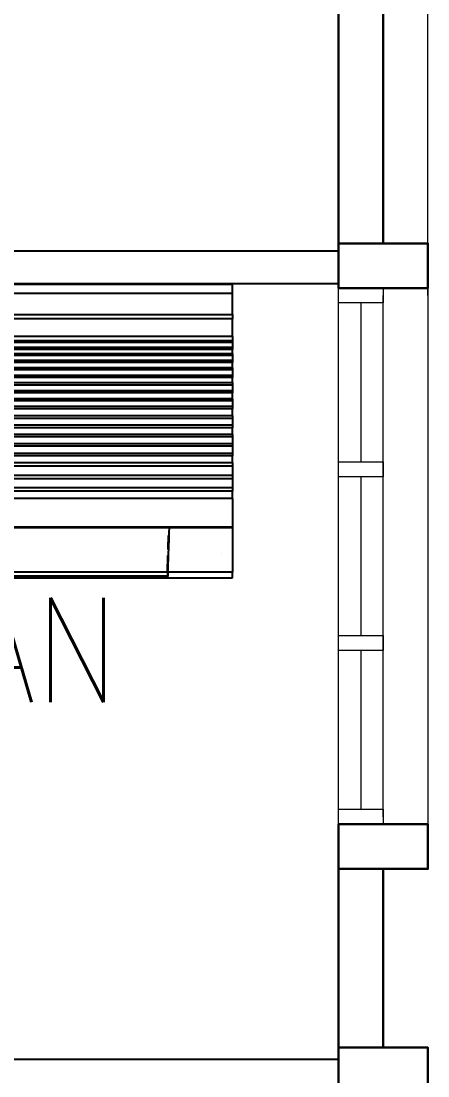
# Model space of a CAD drawing. Header units: inches. Extents: x 14 to 94880, y -4 to 65361.
# Drawn here: x 30000 to 31365, y 25803 to 29345 of the extents above; entities that cross this region are included whole.
import ezdxf
from ezdxf.enums import TextEntityAlignment as Align

# ---------------------------------------------------------------- set-up
doc = ezdxf.new("R2010")
doc.units = ezdxf.units.IN
doc.header["$MEASUREMENT"] = 0
doc.layers.add('Edges', color=7, linetype='Continuous')
doc.layers.add('partition', color=8, linetype='Continuous')
for name, color, linetype, lineweight in [('LW', 8, 'Continuous', 20), ('t3', 8, 'Continuous', 25), ('wall', 8, 'Continuous', 30), ('WIN', 8, 'Continuous', 18)]:
    doc.layers.add(name, color=color, linetype=linetype, lineweight=lineweight)
doc.styles.add('LAILA', font='romans.shx', dxfattribs={"width": 0.85})

# ---------------------------------------------------------------- blocks, each defined once
blk = doc.blocks.new('air con')
at = {"layer": 'Edges'}
for p, q in [((71.402, 41.898), (152.402, 41.898)), ((152.402, 41.095), (152.402, 41.898)), ((71.402, 41.095), (152.402, 41.095)), ((152.402, 39.122), (152.402, 41.095)), ((71.402, 39.122), (152.402, 39.122)), ((152.402, 39.122), (152.402, 38.724)), ((152.402, 38.724), (71.402, 38.724)), ((152.402, 37.092), (152.402, 38.724)), ((152.402, 37.092), (71.402, 37.092)), ((152.402, 37.092), (152.402, 36.701)), ((152.402, 36.701), (71.402, 36.701)), ((152.402, 36.542), (71.402, 36.542)), ((152.402, 36.078), (71.402, 36.078)), ((152.402, 35.914), (71.402, 35.914)), ((152.402, 36.701), (152.402, 36.542)), ((152.402, 36.542), (152.402, 36.078)), ((152.402, 36.078), (152.402, 35.914)), ((152.402, 35.493), (152.402, 35.914)), ((152.402, 35.493), (71.402, 35.493)), ((152.402, 35.34), (71.402, 35.34)), ((152.402, 35.493), (152.402, 35.34)), ((152.402, 35.34), (152.402, 34.877)), ((152.402, 34.877), (71.402, 34.877)), ((152.402, 34.709), (71.402, 34.709)), ((152.402, 34.207), (71.402, 34.207)), ((152.402, 34.022), (71.402, 34.022)), ((152.402, 34.877), (152.402, 34.709)), ((152.402, 34.207), (152.402, 34.709)), ((152.402, 34.207), (152.402, 34.022)), ((152.402, 34.022), (152.402, 33.51)), ((152.402, 33.51), (71.402, 33.51)), ((152.402, 33.335), (71.402, 33.335)), ((152.402, 33.51), (152.402, 33.335)), ((152.402, 32.826), (152.402, 33.335)), ((152.402, 32.826), (71.402, 32.826)), ((152.402, 32.625), (71.402, 32.625)), ((152.402, 32.098), (71.402, 32.098)), ((152.402, 32.826), (152.402, 32.625)), ((152.402, 32.625), (152.402, 32.098)), ((152.402, 32.098), (152.402, 31.911)), ((152.402, 31.911), (71.402, 31.911)), ((152.402, 31.378), (71.402, 31.378)), ((152.402, 31.189), (71.402, 31.189)), ((152.402, 31.378), (152.402, 31.911)), ((152.402, 31.378), (152.402, 31.189)), ((152.402, 31.189), (152.402, 30.654)), ((152.402, 30.654), (71.402, 30.654)), ((152.402, 30.439), (71.402, 30.439)), ((152.402, 30.654), (152.402, 30.439)), ((152.402, 29.791), (152.402, 30.439)), ((152.402, 29.791), (71.402, 29.791)), ((152.402, 29.562), (71.402, 29.562)), ((152.402, 29.791), (152.402, 29.562)), ((152.402, 29.562), (152.402, 28.935)), ((152.402, 28.935), (71.402, 28.935)), ((152.402, 28.714), (71.402, 28.714)), ((152.402, 28.935), (152.402, 28.714)), ((152.402, 28.092), (152.402, 28.714)), ((152.402, 28.092), (71.402, 28.092)), ((152.402, 27.871), (71.402, 27.871)), ((152.402, 27.226), (71.402, 27.226)), ((152.402, 28.092), (152.402, 27.871)), ((152.402, 27.871), (152.402, 27.226)), ((152.402, 27.226), (152.402, 27.024)), ((152.402, 27.024), (71.402, 27.024)), ((152.402, 26.349), (71.402, 26.349)), ((152.402, 27.024), (152.402, 26.349)), ((152.402, 26.349), (152.402, 26.117)), ((152.402, 26.117), (71.402, 26.117)), ((152.402, 25.469), (71.402, 25.469)), ((152.402, 25.469), (152.402, 26.117)), ((152.402, 25.469), (152.402, 25.162)), ((152.402, 25.162), (71.402, 25.162)), ((152.402, 24.304), (71.402, 24.304)), ((152.402, 25.162), (152.402, 24.304)), ((152.402, 24.304), (152.402, 24.002)), ((152.402, 24.002), (71.402, 24.002)), ((152.402, 24.002), (152.402, 23.184)), ((152.402, 23.184), (71.402, 23.184)), ((152.402, 22.883), (71.402, 22.883)), ((152.402, 23.184), (152.402, 22.883)), ((152.402, 22.213), (152.402, 22.883)), ((152.402, 22.213), (71.402, 22.213)), ((152.402, 22.213), (152.402, 19.568)), ((152.402, 19.568), (71.402, 19.568)), ((152.402, 19.493), (71.402, 19.493)), ((146.588, 19.085), (146.601, 19.493)), ((152.402, 19.568), (152.402, 19.493)), ((152.402, 19.493), (152.402, 15.42)), ((146.504, 18.391), (146.514, 18.752)), ((146.514, 18.752), (146.516, 18.813)), ((146.562, 18.299), (146.575, 18.687)), ((146.575, 18.687), (146.588, 19.085)), ((146.479, 17.503), (146.484, 17.685)), ((146.484, 17.685), (146.494, 18.035)), ((146.494, 18.035), (146.504, 18.391)), ((146.527, 17.206), (146.538, 17.558)), ((146.538, 17.558), (146.55, 17.923)), ((146.55, 17.923), (146.562, 18.299)), ((146.447, 16.349), (146.456, 16.673)), ((146.456, 16.673), (146.464, 16.956)), ((146.495, 16.239), (146.505, 16.546)), ((146.505, 16.546), (146.516, 16.869)), ((146.516, 16.869), (146.527, 17.206)), ((151.402, 17.184), (151.402, 17.175)), ((146.421, 15.42), (146.429, 15.722)), ((146.429, 15.722), (146.438, 16.032)), ((146.438, 16.032), (146.447, 16.349)), ((146.468, 15.42), (146.477, 15.675)), ((146.477, 15.675), (146.486, 15.948)), ((146.486, 15.948), (146.495, 16.239)), ((71.402, 14.898), (152.402, 14.898)), ((146.421, 15.42), (76.921, 15.42)), ((146.421, 15.051), (76.921, 15.051)), ((146.421, 15.012), (76.921, 15.012)), ((146.468, 15.42), (146.421, 15.42)), ((146.421, 15.42), (146.421, 15.051)), ((146.468, 15.051), (146.421, 15.051)), ((146.421, 15.051), (146.421, 15.012)), ((152.402, 15.42), (146.468, 15.42)), ((146.468, 15.42), (146.468, 15.051)), ((152.402, 14.898), (152.402, 15.42))]:
    blk.add_line(p, q, dxfattribs=at)
blk = doc.blocks.new('1.5HP AIR CONDITION')
at = {"xscale": 36.51607049631966, "yscale": 36.51607049631966, "zscale": 36.51607049631966}
blk.add_blockref('air con', (-4086.2, -544), dxfattribs=at)

msp = doc.modelspace()

# ---------------------------------------------------------------- linework, layer by layer
at = {"layer": 'LW'}
for p, q in [((31365.2, 28423.4), (31365.2, 29498.4)), ((31365.2, 28423.4), (31365.2, 29498.4)), ((31365.2, 28448.4), (31365.2, 26648.4)), ((31365.2, 28448.4), (31365.2, 26648.4))]:
    msp.add_line(p, q, dxfattribs=at)
at = {"layer": 'partition'}
for p, q in [((26340.2, 28573.4), (31065.2, 28573.4)), ((26340.2, 28463.4), (31065.2, 28463.4)), ((31065.2, 25858.4), (26340.2, 25858.4))]:
    msp.add_line(p, q, dxfattribs=at)
at = {"layer": 'wall'}
for p, q in [((31065.2, 28448.4), (31065.2, 29498.4)), ((31065.2, 28448.4), (31065.2, 29498.4)), ((31215.2, 28598.4), (31215.2, 29498.4)), ((31215.2, 28598.4), (31215.2, 29498.4)), ((31065.2, 25748.4), (31065.2, 26648.4)), ((31065.2, 25748.4), (31065.2, 26648.4)), ((31215.2, 25898.4), (31215.2, 26498.4)), ((31215.2, 25898.4), (31215.2, 26498.4))]:
    msp.add_line(p, q, dxfattribs=at)
for points in [[(31065.2, 28598.4), (31065.2, 28448.4), (31365.2, 28448.4), (31365.2, 28598.4)], [(31065.2, 28598.4), (31065.2, 28448.4), (31365.2, 28448.4), (31365.2, 28598.4)], [(31065.2, 26648.4), (31065.2, 26498.4), (31365.2, 26498.4), (31365.2, 26648.4)], [(31065.2, 26648.4), (31065.2, 26498.4), (31365.2, 26498.4), (31365.2, 26648.4)], [(31065.2, 25748.4), (31065.2, 25898.4), (31365.2, 25898.4), (31365.2, 25748.4)], [(31065.2, 25748.4), (31065.2, 25898.4), (31365.2, 25898.4), (31365.2, 25748.4)]]:
    msp.add_lwpolyline(points, close=True, dxfattribs=at)
at = {"layer": 'WIN'}
for p, q in [((31065.2, 26648.4), (31065.2, 28448.4)), ((31065.2, 26648.4), (31065.2, 28448.4)), ((31065.2, 26648.4), (31065.2, 28448.4)), ((31215.2, 26673.4), (31215.2, 28423.4)), ((31215.2, 26673.4), (31215.2, 28423.4)), ((31140.2, 28398.4), (31140.2, 27865.1)), ((31140.2, 28398.4), (31140.2, 27865.1)), ((31140.2, 28398.4), (31140.2, 27865.1)), ((31140.2, 27815.1), (31140.2, 27281.8)), ((31140.2, 27815.1), (31140.2, 27281.8)), ((31140.2, 27815.1), (31140.2, 27281.8)), ((31140.2, 27231.8), (31140.2, 26698.4)), ((31140.2, 27231.8), (31140.2, 26698.4)), ((31140.2, 27231.8), (31140.2, 26698.4))]:
    msp.add_line(p, q, dxfattribs=at)
for points in [[(31215.2, 28448.4), (31215.2, 28398.4), (31065.2, 28398.4), (31065.2, 28448.4)], [(31215.2, 28448.4), (31215.2, 28398.4), (31065.2, 28398.4), (31065.2, 28448.4)], [(31215.2, 27865.1), (31215.2, 27815.1), (31065.2, 27815.1), (31065.2, 27865.1)], [(31215.2, 27865.1), (31215.2, 27815.1), (31065.2, 27815.1), (31065.2, 27865.1)], [(31215.2, 27281.8), (31215.2, 27231.8), (31065.2, 27231.8), (31065.2, 27281.8)], [(31215.2, 27281.8), (31215.2, 27231.8), (31065.2, 27231.8), (31065.2, 27281.8)], [(31215.2, 26698.4), (31215.2, 26648.4), (31065.2, 26648.4), (31065.2, 26698.4)], [(31215.2, 26698.4), (31215.2, 26648.4), (31065.2, 26648.4), (31065.2, 26698.4)]]:
    msp.add_lwpolyline(points, close=True, dxfattribs=at)

# ---------------------------------------------------------------- block references
msp.add_blockref('1.5HP AIR CONDITION', (29230.8, 27475.2))

# ---------------------------------------------------------------- texts
at = {"layer": 't3', "style": 'LAILA', "width": 0.85}
msp.add_text('BILIK RUNDINGAN', height=350, dxfattribs=at).set_placement((26911.1, 27408.2), align=Align.TOP_LEFT)

doc.saveas('drawing.dxf')
